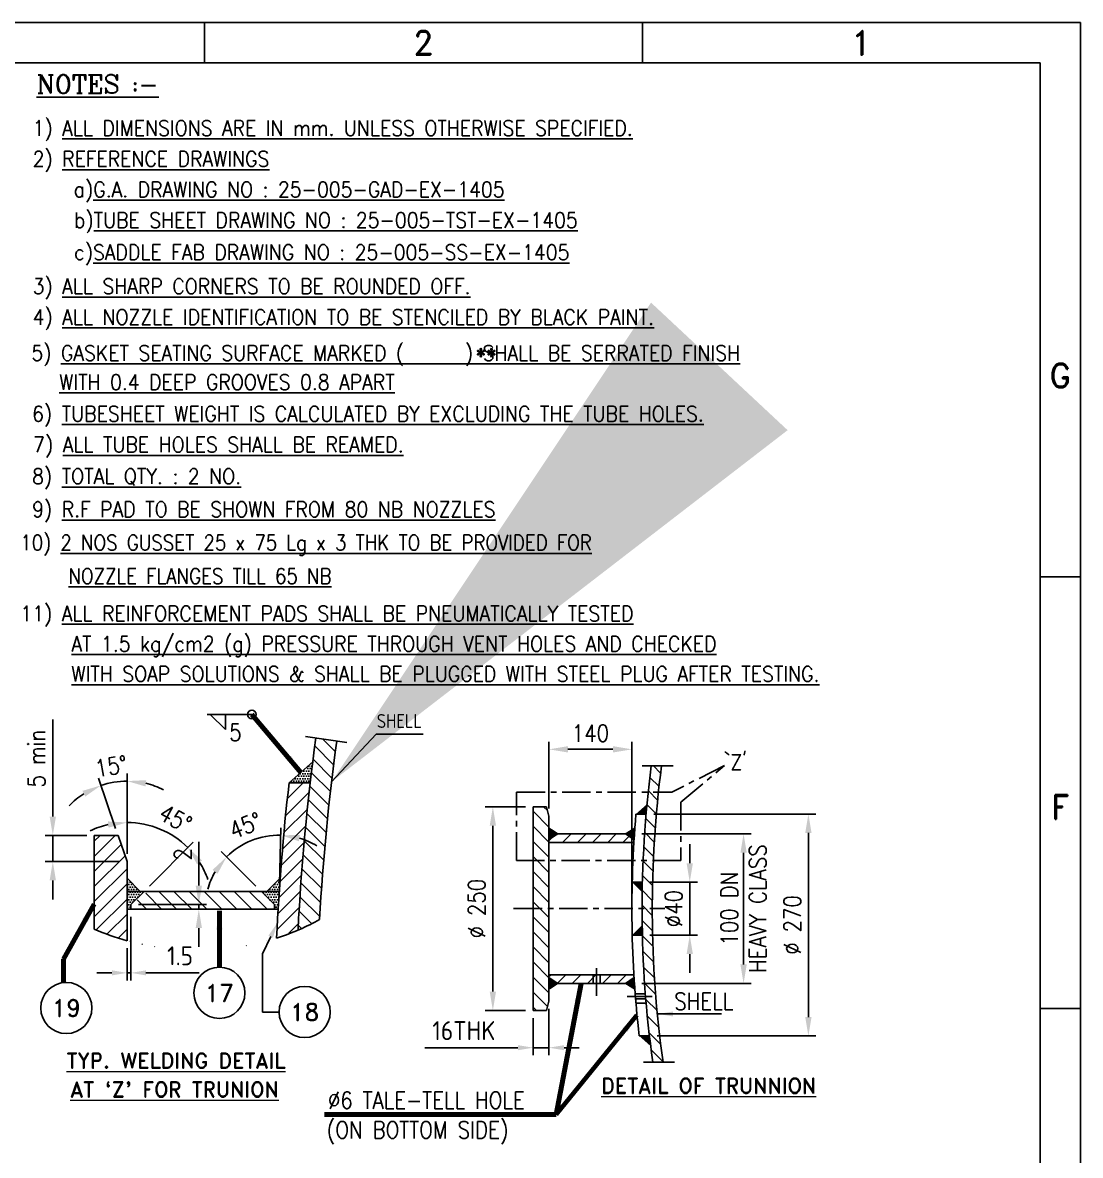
# Model space of a CAD drawing. Header units: millimetres. Extents: x 10144 to 11200, y -168 to 270.
# Drawn here: x 10598.5 to 10738.1, y 102.8 to 252.2 of the extents above; entities that cross this region are included whole.
import ezdxf
from ezdxf.enums import TextEntityAlignment as Align

# ---------------------------------------------------------------- set-up
doc = ezdxf.new("R2010")
doc.units = ezdxf.units.MM
doc.header["$LTSCALE"] = 3
doc.linetypes.add('CENTER', pattern=[2, 1.25, -0.25, 0.25, -0.25])
doc.linetypes.add('HIDDEN', pattern=[9.524999999999999, 6.35, -3.175])
doc.layers.get('0').update_dxf_attribs({"color": 5})
for name, color, linetype in [('BOD', 7, 'Continuous'), ('CEN', 1, 'CENTER'), ('DIM', 6, 'Continuous'), ('HATCH', 1, 'Continuous'), ('Hid', 4, 'HIDDEN'), ('TEXT', 5, 'Continuous'), ('Vessel', 5, 'Continuous')]:
    doc.layers.add(name, color=color, linetype=linetype)
doc.layers.add('E_Equipment', color=5, linetype='Continuous', lineweight=13)
doc.styles.add('BEV0', font='verdana.ttf', dxfattribs={"height": 4})
doc.styles.add('BEV00', font='romans.shx')
doc.styles.add('ISOCP3', font='isocp3.shx')
doc.styles.add('ROMANC', font='ROMANC')
doc.styles.add('ROMAND', font='romand')
doc.styles.add('ROMANS', font='ROMANS.shx', dxfattribs={"width": 0.85})
doc.dimstyles.new('123', dxfattribs={"dimscale": 30, "dimtxt": 2.5, "dimasz": 2.5, "dimexe": 1, "dimexo": 1, "dimgap": 1, "dimtad": 1, "dimdec": 0, "dimzin": 0, "dimdsep": 46, "dimtxsty": 'ROMANS', "dimcen": 1, "dimclrd": 6, "dimclre": 6, "dimclrt": 5, "dimadec": 0, "dimazin": 0, "dimtfac": 1, "dimtdec": 0, "dimtmove": 0, "dimatfit": 3, "dimfxl": 1, "dimtolj": 1, "dimtzin": 0, "dimlwd": -1, "dimlwe": -1, "dimarcsym": 0})
doc.dimstyles.new('MEGA_STD', dxfattribs={"dimtxt": 2.5, "dimasz": 2.5, "dimexe": 1, "dimexo": 1, "dimgap": 1, "dimtad": 1, "dimdec": 1, "dimdsep": 46, "dimtxsty": 'ISOCP3', "dimcen": 1, "dimclrd": 6, "dimclre": 6, "dimclrt": 5, "dimadec": 0, "dimazin": 0, "dimtfac": 1, "dimtdec": 1, "dimtmove": 0, "dimatfit": 3, "dimfxl": 1, "dimtolj": 1, "dimarcsym": 0})
doc.dimstyles.new('MEGA_STD$0', dxfattribs={"dimtxt": 2.5, "dimasz": 2.5, "dimexe": 1, "dimexo": 1, "dimgap": 1, "dimtad": 1, "dimdec": 1, "dimdsep": 46, "dimtxsty": 'ISOCP3', "dimcen": 1, "dimclrd": 6, "dimclre": 6, "dimclrt": 5, "dimadec": 0, "dimazin": 0, "dimtfac": 1, "dimtdec": 1, "dimtmove": 0, "dimatfit": 3, "dimfxl": 1, "dimtolj": 1, "dimarcsym": 0})
doc.dimstyles.new('PRAJ_MM', dxfattribs={"dimtxt": 2, "dimasz": 2, "dimexe": 1, "dimexo": 1, "dimgap": 1, "dimtad": 1, "dimdec": 0, "dimzin": 0, "dimdsep": 46, "dimtxsty": 'ROMANS', "dimcen": 1, "dimclrd": 6, "dimclre": 6, "dimclrt": 5, "dimadec": 0, "dimazin": 0, "dimtfac": 1, "dimtdec": 0, "dimtmove": 0, "dimatfit": 3, "dimfxl": 1, "dimtolj": 1, "dimtzin": 0, "dimarcsym": 0})
pattern_1 = [(45, (9776.635342556092, 34.78253603053281), (-0.9943689110435823, 0.9943689110435825), [])]
pattern_2 = [(135, (9776.635342556092, 34.78253603053281), (-0.9943689110435825, -0.9943689110435823), [])]
pattern_3 = [(0, (10098.96150060779, -30.08844662133657), (0.1662545454545455, 0.332509090909091), [0, -0.332509090909091])]
pattern_4 = [(135, (9784.884337598705, 34.78253603053281), (-0.9943689110435825, -0.9943689110435823), [])]

# ---------------------------------------------------------------- blocks, each defined once
blk = doc.blocks.new('A$C62B60EB5')
at = {"linetype": 'Continuous'}
blk.add_lwpolyline([(588.6869409660108, 5.313059033989248), (588.6869409660108, 414.6869409660105), (21.25223613595699, 414.6869409660105), (21.25223613595699, 5.313059033989248)], close=True, dxfattribs=at)
at = {"layer": 'BOD', "linetype": 'Continuous'}
for p, q in [((478.3878354203944, 414.6869409660106), (478.3878354203944, 419.9999999999999)), ((536.1939177101972, 414.6869409660106), (536.1939177101972, 419.9999999999999)), ((594, 346.8668540761563), (588.6869409660108, 346.8668540761563)), ((594, 289.9412215691286), (588.6869409660108, 289.9412215691286))]:
    blk.add_line(p, q, dxfattribs=at)
at = {"layer": 'BOD', "color": 1, "linetype": 'Continuous'}
blk.add_lwpolyline([(594, 419.9999999999999), (0, 419.9999999999999), (0, 0), (594, 0)], close=True, dxfattribs=at)
at = {"layer": 'Hid', "color": 5, "style": 'BEV0'}
for tag, p in [('TITLE', (510.4476517222733, 49.46187470037819)), ('CUSTOMER', (510.4476517222733, 42.89428228718941)), ('PROJECTNO', (510.4476517222733, 36.32668987399757))]:
    blk.add_attdef(tag, text='', height=2.91892996141279, dxfattribs=at).set_placement(p, align=Align.MIDDLE_LEFT)
at = {"layer": 'Hid', "color": 0, "style": 'BEV00'}
for tag, p in [('DRAWN', (473.3892074901637, 30.26991020406854)), ('CHECKED', (473.3892074901637, 24.7239432774054)), ('APPROVED', (473.3892074901637, 19.17797635068086)), ('DATE', (473.3892074901637, 13.63200942401465)), ('SCALE', (473.3892074901637, 8.086042497351514))]:
    blk.add_attdef(tag, text='', height=1.824331225882994, dxfattribs=at).set_placement(p, align=Align.MIDDLE_LEFT)
at = {"layer": 'Hid', "color": 1, "style": 'BEV0'}
blk.add_attdef('DWG', text='', height=2.91892996141279, dxfattribs=at).set_placement((517.9028894016974, 9.243532026958974), align=Align.MIDDLE_LEFT)
blk.add_attdef('0', text='', height=2.91892996141279, dxfattribs=at).set_placement((574.8216387555062, 9.243532026958974), align=Align.MIDDLE_CENTER)
at = {"layer": 'TEXT', "color": 7, "linetype": 'Continuous', "style": 'ROMAND'}
for s, p in [('2', (507.2908765652949, 417.3434704830054)), ('1', (565.0969588550979, 417.3434704830054)), ('G', (591.3434704830051, 373.4321492461028)), ('F', (591.3434704830051, 316.5065167390749))]:
    blk.add_text(s, height=3.18783542039356, dxfattribs=at).set_placement(p, align=Align.MIDDLE)
blk = doc.blocks.new('*D2845')
at = {"layer": 'Defpoints', "color": 0}
for p in [(10602.48257505172, 144.9677342257999), (10607.9629486607, 144.9677342257999), (10612.28294866068, 141.5387233772269)]:
    blk.add_point(p, dxfattribs=at)
at = {"layer": 'E_Equipment', "color": 6, "linetype": 'ByBlock', "lineweight": -2}
for p, q in [((10602.48257505172, 147.4677342257999), (10602.48257505172, 160.2552342257991)), ((10606.9629486607, 144.9677342257999), (10601.48257505172, 144.9677342257999)), ((10602.48257505172, 141.5387233772269), (10602.48257505172, 144.9677342257999)), ((10611.28294866068, 141.5387233772269), (10601.48257505172, 141.5387233772269)), ((10602.48257505172, 139.0387233772269), (10602.48257505172, 136.5387233772269))]:
    blk.add_line(p, q, dxfattribs=at)
at = {"layer": 'E_Equipment', "color": 6}
for points in [[(10602.06590838505, 147.4677342257999), (10602.89924171838, 147.4677342257999), (10602.48257505172, 144.9677342257999)], [(10602.89924171838, 139.0387233772269), (10602.06590838505, 139.0387233772269), (10602.48257505172, 141.5387233772269)]]:
    blk.add_solid(points, dxfattribs=at)
at = {"layer": 'E_Equipment', "color": 5, "insert": (10600.35757505172, 155.1114842257999), "char_height": 2.25, "attachment_point": 5, "rotation": 90, "style": 'ROMANS'}
blk.add_mtext('\\A1;5 min', dxfattribs=at)
blk = doc.blocks.new('*D2846')
at = {"layer": 'Defpoints', "color": 0}
for p in [(10629.95805796015, 144.7154809677572), (10629.98186588382, 137.5967342258064), (10632.37343537064, 137.5967342258064), (10631.72507256257, 135.8535275470564), (10632.2254687591, 132.0155311175022)]:
    blk.add_point(p, dxfattribs=at)
at = {"layer": 'E_Equipment', "color": 6, "linetype": 'ByBlock', "lineweight": -2}
for p, q in [((10632.39993765622, 138.5963829785485), (10632.5962309685, 146.0004374013424)), ((10629.27475910263, 138.3038410069926), (10624.71926698162, 142.859333127999))]:
    blk.add_line(p, q, dxfattribs=at)
for start, end in [(88.48135307762745, 135.0000000000243), (58.97909888665248, 73.730225982142), (149.7511270955152, 164.5022541910047)]:
    blk.add_arc((10632.31166857885, 135.2669315307809), 9.737277309773576, start, end, dxfattribs=at)
at = {"layer": 'E_Equipment', "color": 6}
for points in [[(10635.10408848193, 145.0259187148785), (10634.97524635213, 144.2026058035061), (10632.56972868291, 145.0007886486002)], [(10624.23017844752, 139.9177850567361), (10623.57015399211, 140.4265209044005), (10625.42637376281, 142.1522263468128)]]:
    blk.add_solid(points, dxfattribs=at)
at = {"layer": 'E_Equipment', "color": 5, "insert": (10627.91780642608, 146.2854431524312), "char_height": 2.25, "attachment_point": 5, "rotation": 21.740676538815183, "style": 'ROMANS'}
blk.add_mtext('45°', dxfattribs=at)
blk = doc.blocks.new('*D2847')
at = {"layer": 'Defpoints', "color": 0}
for p in [(10615.21646044252, 146.3011463649386), (10612.28294866068, 141.5387233772269), (10614.52655153598, 137.5967342258064), (10612.78334485723, 135.8535275470564), (10612.28294866068, 131.0821728175488)]:
    blk.add_point(p, dxfattribs=at)
at = {"layer": 'E_Equipment', "color": 6, "linetype": 'ByBlock', "lineweight": -2}
for p, q in [((10612.28294866068, 142.5387233772269), (10612.28294866068, 147.68735051772)), ((10615.23365831717, 138.303841006993), (10621.00455867446, 144.074741364286))]:
    blk.add_line(p, q, dxfattribs=at)
for start, end in [(45.0000000000056, 90), (102.6635470136683, 115.327094027337), (19.67290597266718, 32.33645298633586)]:
    blk.add_arc((10612.28294866068, 135.3531313505096), 11.33421916721035, start, end, dxfattribs=at)
at = {"layer": 'E_Equipment', "color": 6}
for points in [[(10609.84415107831, 145.997511795052), (10609.75224649703, 146.8257617527246), (10612.28294866068, 146.68735051772)], [(10622.18480007722, 141.6760294448788), (10621.53415256299, 141.1553546359342), (10620.29745189327, 143.3676345830994)]]:
    blk.add_solid(points, dxfattribs=at)
at = {"layer": 'E_Equipment', "color": 5, "insert": (10618.67281396393, 147.1988141926866), "char_height": 2.25, "attachment_point": 5, "rotation": 331.65643765893975, "style": 'ROMANS'}
blk.add_mtext('\\A1;45%%d', dxfattribs=at)
blk = doc.blocks.new('*D2848')
at = {"layer": 'Defpoints', "color": 0}
for p in [(10612.78334485723, 135.2567342258099), (10612.28294866068, 131.1181385887449), (10612.78334485723, 126.8423744742741)]:
    blk.add_point(p, dxfattribs=at)
at = {"layer": 'DIM', "color": 6, "linetype": 'ByBlock', "lineweight": -2}
for p, q in [((10612.78334485723, 134.2567342258099), (10612.78334485723, 125.8423744742741)), ((10612.28294866068, 130.1181385887449), (10612.28294866068, 125.8423744742741)), ((10610.28294866068, 126.8423744742741), (10608.28294866068, 126.8423744742741)), ((10612.28294866068, 126.8423744742741), (10612.78334485723, 126.8423744742741)), ((10614.78334485723, 126.8423744742741), (10621.78334485723, 126.8423744742741))]:
    blk.add_line(p, q, dxfattribs=at)
at = {"layer": 'DIM', "color": 6}
for points in [[(10610.28294866068, 126.5090411409408), (10610.28294866068, 127.1757078076074), (10612.28294866068, 126.8423744742741)], [(10614.78334485723, 127.1757078076074), (10614.78334485723, 126.5090411409408), (10612.78334485723, 126.8423744742741)]]:
    blk.add_solid(points, dxfattribs=at)
at = {"layer": 'DIM', "color": 5, "insert": (10619.28334485723, 129.0923744742741), "char_height": 2.5, "attachment_point": 5, "style": 'ISOCP3'}
blk.add_mtext('\\A1;1.5', dxfattribs=at)
blk = doc.blocks.new('*D2849')
at = {"layer": 'Defpoints', "color": 0}
for p in [(10612.78334485723, 135.8535275470564), (10618.87975624992, 135.2567342258099), (10621.75696158563, 135.8535275470564)]:
    blk.add_point(p, dxfattribs=at)
at = {"layer": 'E_Equipment', "color": 6, "linetype": 'ByBlock', "lineweight": -2}
for p, q in [((10621.75696158563, 138.3535275470564), (10621.75696158563, 144.1285275470579)), ((10613.78334485723, 135.8535275470564), (10622.75696158563, 135.8535275470564)), ((10619.87975624992, 135.2567342258099), (10622.75696158563, 135.2567342258099)), ((10621.75696158563, 135.2567342258099), (10621.75696158563, 135.8535275470564)), ((10621.75696158563, 132.7567342258099), (10621.75696158563, 130.2567342258099))]:
    blk.add_line(p, q, dxfattribs=at)
at = {"layer": 'E_Equipment', "color": 6}
for points in [[(10621.34029491896, 138.3535275470564), (10622.17362825229, 138.3535275470564), (10621.75696158563, 135.8535275470564)], [(10622.17362825229, 132.7567342258099), (10621.34029491896, 132.7567342258099), (10621.75696158563, 135.2567342258099)]]:
    blk.add_solid(points, dxfattribs=at)
at = {"layer": 'E_Equipment', "color": 5, "insert": (10619.63196158563, 142.4910275470572), "char_height": 2.25, "attachment_point": 5, "rotation": 90, "style": 'ROMANS'}
blk.add_mtext('\\A1;2', dxfattribs=at)
blk = doc.blocks.new('*D2850')
at = {"layer": 'Defpoints', "color": 0}
for p in [(10678.91641069228, 156.3377667736361), (10667.96486621753, 147.5372627409041), (10678.91641069228, 135.319080922716)]:
    blk.add_point(p, dxfattribs=at)
at = {"layer": 'E_Equipment', "color": 6, "linetype": 'ByBlock', "lineweight": -2}
for p, q in [((10667.96486621753, 148.5372627409041), (10667.96486621753, 157.3377667736361)), ((10678.91641069228, 136.319080922716), (10678.91641069228, 157.3377667736361)), ((10670.46486621753, 156.3377667736361), (10676.41641069228, 156.3377667736361))]:
    blk.add_line(p, q, dxfattribs=at)
at = {"layer": 'E_Equipment', "color": 6}
for points in [[(10670.46486621753, 156.7544334403027), (10670.46486621753, 155.9211001069694), (10667.96486621753, 156.3377667736361)], [(10676.41641069228, 155.9211001069694), (10676.41641069228, 156.7544334403027), (10678.91641069228, 156.3377667736361)]]:
    blk.add_solid(points, dxfattribs=at)
at = {"layer": 'E_Equipment', "color": 5, "insert": (10673.4406384549, 158.4627667736361), "char_height": 2.25, "attachment_point": 5, "style": 'ROMANS'}
blk.add_mtext('\\A1;140', dxfattribs=at)
blk = doc.blocks.new('*D2851')
at = {"layer": 'Defpoints', "color": 0}
for p in [(10665.87032076297, 148.7590809227124), (10660.56670283836, 121.8790809227194), (10665.87032076297, 121.8790809227194)]:
    blk.add_point(p, dxfattribs=at)
at = {"layer": 'E_Equipment', "color": 6, "linetype": 'ByBlock', "lineweight": -2}
for p, q in [((10664.87032076297, 148.7590809227124), (10659.56670283836, 148.7590809227124)), ((10660.56670283836, 146.2590809227124), (10660.56670283836, 124.3790809227194)), ((10664.87032076297, 121.8790809227194), (10659.56670283836, 121.8790809227194))]:
    blk.add_line(p, q, dxfattribs=at)
at = {"layer": 'E_Equipment', "color": 6}
for points in [[(10660.98336950502, 146.2590809227124), (10660.15003617169, 146.2590809227124), (10660.56670283836, 148.7590809227124)], [(10660.15003617169, 124.3790809227194), (10660.98336950502, 124.3790809227194), (10660.56670283836, 121.8790809227194)]]:
    blk.add_solid(points, dxfattribs=at)
at = {"layer": 'E_Equipment', "color": 5, "insert": (10658.44170283836, 135.319080922716), "char_height": 2.25, "attachment_point": 5, "rotation": 90, "style": 'ROMANS'}
blk.add_mtext('\\A1;%%C 250', dxfattribs=at)
blk = doc.blocks.new('*D2852')
at = {"layer": 'Defpoints', "color": 0}
for p in [(10667.96486621753, 123.1008991045365), (10665.87032076297, 121.8790809227194), (10665.87032076297, 116.9697645386751)]:
    blk.add_point(p, dxfattribs=at)
at = {"layer": 'DIM', "color": 6, "linetype": 'ByBlock', "lineweight": -2}
for p, q in [((10667.96486621753, 122.1008991045365), (10667.96486621753, 115.9697645386751)), ((10665.87032076297, 120.8790809227194), (10665.87032076297, 115.9697645386751)), ((10663.87032076297, 116.9697645386751), (10651.60782076297, 116.9697645386751)), ((10667.96486621753, 116.9697645386751), (10665.87032076297, 116.9697645386751)), ((10669.96486621753, 116.9697645386751), (10671.96486621753, 116.9697645386751))]:
    blk.add_line(p, q, dxfattribs=at)
at = {"layer": 'DIM', "color": 6}
for points in [[(10663.87032076297, 116.6364312053417), (10663.87032076297, 117.3030978720084), (10665.87032076297, 116.9697645386751)], [(10669.96486621753, 117.3030978720084), (10669.96486621753, 116.6364312053417), (10667.96486621753, 116.9697645386751)]]:
    blk.add_solid(points, dxfattribs=at)
at = {"layer": 'DIM', "color": 5, "insert": (10656.73907076297, 119.2197645386751), "char_height": 2.5, "attachment_point": 5, "style": 'ISOCP3'}
blk.add_mtext('\\A1;16THK ', dxfattribs=at)
blk = doc.blocks.new('*D2853')
at = {"layer": 'Defpoints', "color": 0}
for p in [(10680.30221827154, 138.8128859233094), (10680.30221827154, 131.8252759221225), (10686.55371166386, 131.8252759221225)]:
    blk.add_point(p, dxfattribs=at)
at = {"layer": 'E_Equipment', "color": 6, "linetype": 'ByBlock', "lineweight": -2}
for p, q in [((10686.55371166386, 141.3128859233094), (10686.55371166386, 143.8128859233094)), ((10681.30221827154, 138.8128859233094), (10687.55371166386, 138.8128859233094)), ((10686.55371166386, 138.8128859233094), (10686.55371166386, 131.8252759221225)), ((10681.30221827154, 131.8252759221225), (10687.55371166386, 131.8252759221225)), ((10686.55371166386, 129.3252759221225), (10686.55371166386, 126.8252759221225))]:
    blk.add_line(p, q, dxfattribs=at)
at = {"layer": 'E_Equipment', "color": 6}
for points in [[(10686.13704499719, 141.3128859233094), (10686.97037833052, 141.3128859233094), (10686.55371166386, 138.8128859233094)], [(10686.97037833052, 129.3252759221225), (10686.13704499719, 129.3252759221225), (10686.55371166386, 131.8252759221225)]]:
    blk.add_solid(points, dxfattribs=at)
at = {"layer": 'E_Equipment', "color": 5, "insert": (10684.42871166386, 135.3190809227159), "char_height": 2.25, "attachment_point": 5, "rotation": 90, "style": 'ROMANS'}
blk.add_mtext('\\A1;%%C40', dxfattribs=at)
blk = doc.blocks.new('*D2854')
at = {"layer": 'Defpoints', "color": 0}
for p in [(10679.24708611877, 145.1852627408964), (10679.24708611877, 125.4528991045354), (10693.65709291123, 125.4528991045354)]:
    blk.add_point(p, dxfattribs=at)
at = {"layer": 'E_Equipment', "color": 6, "linetype": 'ByBlock', "lineweight": -2}
for p, q in [((10680.24708611877, 145.1852627408964), (10694.65709291123, 145.1852627408964)), ((10693.65709291123, 142.6852627408964), (10693.65709291123, 127.9528991045354)), ((10680.24708611877, 125.4528991045354), (10694.65709291123, 125.4528991045354))]:
    blk.add_line(p, q, dxfattribs=at)
at = {"layer": 'E_Equipment', "color": 6}
for points in [[(10694.07375957789, 142.6852627408964), (10693.24042624456, 142.6852627408964), (10693.65709291123, 145.1852627408964)], [(10693.24042624456, 127.9528991045354), (10694.07375957789, 127.9528991045354), (10693.65709291123, 125.4528991045354)]]:
    blk.add_solid(points, dxfattribs=at)
at = {"layer": 'E_Equipment', "color": 5, "insert": (10693.65709291123, 135.3190809227159), "char_height": 2.25, "attachment_point": 5, "rotation": 90, "style": 'ROMANS'}
blk.add_mtext('\\A1;100 DN\\PHEAVY CLASS', dxfattribs=at)
blk = doc.blocks.new('*D2855')
at = {"layer": 'Defpoints', "color": 0}
for p in [(10680.7948940638, 147.8007172863563), (10681.23015831223, 118.5190809227421), (10702.21253363739, 118.5190809227421)]:
    blk.add_point(p, dxfattribs=at)
at = {"layer": 'E_Equipment', "color": 6, "linetype": 'ByBlock', "lineweight": -2}
for p, q in [((10681.7948940638, 147.8007172863563), (10703.21253363739, 147.8007172863563)), ((10702.21253363739, 145.3007172863563), (10702.21253363739, 121.0190809227421)), ((10682.23015831223, 118.5190809227421), (10703.21253363739, 118.5190809227421))]:
    blk.add_line(p, q, dxfattribs=at)
at = {"layer": 'E_Equipment', "color": 6}
for points in [[(10702.62920030405, 145.3007172863563), (10701.79586697072, 145.3007172863563), (10702.21253363739, 147.8007172863563)], [(10701.79586697072, 121.0190809227421), (10702.62920030405, 121.0190809227421), (10702.21253363739, 118.5190809227421)]]:
    blk.add_solid(points, dxfattribs=at)
at = {"layer": 'E_Equipment', "color": 5, "insert": (10700.08753363739, 133.1598991045536), "char_height": 2.25, "attachment_point": 5, "rotation": 90, "style": 'ROMANS'}
blk.add_mtext('\\A1;%%C 270', dxfattribs=at)
blk = doc.blocks.new('PNO')
at = {"color": 6}
blk.add_circle((4.5, 1.13686837721616e-13), 4.499999999999998, dxfattribs=at)
at = {"layer": 'TEXT', "style": 'ROMAND'}
blk.add_attdef('NO', text='', height=2.999999999999999, dxfattribs=at).set_placement((4.5, 1.13686837721616e-13), align=Align.MIDDLE)
blk = doc.blocks.new('*D2856')
at = {"layer": 'Defpoints', "color": 0}
for p in [(10611.11249497794, 152.0841870070833), (10611.10223111668, 144.9677342257999), (10612.28294866068, 141.5387233772269), (10612.28294866068, 141.5387233772269), (10612.28294866068, 131.0821728175488)]:
    blk.add_point(p, dxfattribs=at)
at = {"layer": 'E_Equipment', "color": 6, "linetype": 'ByBlock', "lineweight": -2}
for p, q in [((10610.77665940687, 145.9132515771845), (10608.50298953701, 152.5163876866166)), ((10612.28294866068, 142.5387233772269), (10612.28294866068, 153.1489432143493))]:
    blk.add_line(p, q, dxfattribs=at)
for start, end in [(90, 109.00021544475), (62.93686946099141, 76.46843473049671), (122.5317807142548, 136.0633459837601)]:
    blk.add_arc((10612.28294866068, 141.5387233772269), 10.61021983712247, start, end, dxfattribs=at)
at = {"layer": 'E_Equipment', "color": 6}
for points in [[(10606.7582426385, 150.1088881290614), (10606.39599536128, 150.8593688780389), (10608.82856124682, 151.5708703352319)], [(10614.81462665981, 152.2681808756277), (10614.71645087432, 151.4406508401673), (10612.28294866068, 152.1489432143493)]]:
    blk.add_solid(points, dxfattribs=at)
at = {"layer": 'E_Equipment', "color": 5, "insert": (10610.1810075012, 154.0992833831308), "char_height": 2.25, "attachment_point": 5, "rotation": 9.500107722445659, "style": 'ROMANS'}
blk.add_mtext('15%%D', dxfattribs=at)

msp = doc.modelspace()

# ---------------------------------------------------------------- hatches: boundary and pattern name
at = {"layer": 'HATCH'}
h = msp.add_hatch(dxfattribs=at)
h.set_pattern_fill('ANSI31', color=1, scale=11.25, angle=90, style=0)
h.set_pattern_definition(pattern_2)
edge = h.paths.add_edge_path()
edge.add_line((10639.9532407443, 157.4277855512116), (10637.21168185982, 157.8392582044367))
edge.add_arc((10935.60341730349, 117.2477342258103), 301.1400000000005, 172.2533574324466, 177.1006805017857)
edge.add_line((10634.84888914959, 132.4797201410384), (10634.89640551871, 132.5000356893169))
edge.add_line((10634.8964055187, 132.5000356893125), (10634.94383366548, 132.5204159116755))
edge.add_line((10634.94383366548, 132.5204159116704), (10634.99117330977, 132.5408606877373))
edge.add_line((10634.99117330977, 132.5408606877446), (10635.03842417195, 132.5613698967526))
edge.add_line((10635.03842417195, 132.5613698967482), (10635.08558597291, 132.5819434175548))
edge.add_line((10635.08558597291, 132.5819434175542), (10635.13265843409, 132.6025811286364))
edge.add_line((10635.1326584341, 132.6025811286422), (10635.17964127745, 132.6232829080979))
edge.add_line((10635.17964127745, 132.6232829080906), (10635.22653422546, 132.6440486336393))
edge.add_line((10635.22653422546, 132.6440486336459), (10635.27333700113, 132.6648781826295))
edge.add_line((10635.27333700114, 132.6648781826266), (10635.32004932803, 132.6857714320108))
edge.add_line((10635.32004932803, 132.6857714320108), (10635.36667093023, 132.7067282583838))
edge.add_line((10635.36667093022, 132.7067282583839), (10635.41320153233, 132.7277485379583))
edge.add_line((10635.41320153234, 132.7277485379641), (10635.45964085952, 132.7488321465794))
edge.add_line((10635.45964085952, 132.7488321465772), (10635.50598863747, 132.7699789596966))
edge.add_line((10635.50598863746, 132.7699789596995), (10635.55224459241, 132.7911888524145))
edge.add_line((10635.55224459241, 132.7911888524145), (10635.59840845113, 132.8124616994432))
edge.add_line((10635.59840845114, 132.8124616994389), (10635.64447994096, 132.8337973751278))
edge.add_line((10635.64447994095, 132.8337973751227), (10635.69045878974, 132.855195753447))
edge.add_line((10635.69045878974, 132.8551957534492), (10635.73634472591, 132.876656708014))
edge.add_line((10635.73634472592, 132.876656708009), (10635.78213747844, 132.8981801120503))
edge.add_line((10635.78213747843, 132.8981801120518), (10635.8278367768, 132.9197658384354))
edge.add_line((10635.82783677681, 132.9197658384347), (10635.8734423511, 132.9414137596589))
edge.add_line((10635.87344235109, 132.9414137596655), (10635.91895393192, 132.9631237478619))
edge.add_line((10635.91895393193, 132.9631237478589), (10635.96437125047, 132.9848956747916))
edge.add_line((10635.96437125047, 132.9848956747894), (10636.00969403846, 133.0067294118566))
edge.add_line((10636.00969403847, 133.0067294118559), (10636.0549220282, 133.0286248300913))
edge.add_line((10636.0549220282, 133.0286248300906), (10636.10005495251, 133.0505818001632))
edge.add_line((10636.1000549525, 133.0505818001675), (10636.14509254481, 133.0726001923828))
edge.add_line((10636.14509254481, 133.072600192377), (10636.19003453909, 133.0946798766778))
edge.add_line((10636.19003453908, 133.0946798766859), (10636.23488066987, 133.116820722653))
edge.add_line((10636.23488066987, 133.1168207226507), (10636.27963067227, 133.1390225995038))
edge.add_line((10636.27963067226, 133.1390225995053), (10636.32428428195, 133.1612853761025))
edge.add_line((10636.32428428195, 133.1612853761076), (10636.36884123516, 133.183608920949))
edge.add_line((10636.36884123517, 133.1836089209403), (10636.41330126872, 133.2059931021653))
edge.add_line((10636.41330126872, 133.2059931021632), (10636.45766412, 133.2284377875545))
edge.add_line((10636.45766411999, 133.2284377875604), (10636.50192952696, 133.2509428445429))
edge.add_line((10636.50192952696, 133.2509428445407), (10636.54609722814, 133.2735081401818))
edge.add_line((10636.54609722813, 133.2735081401811), (10636.59016696265, 133.2961335411933))
edge.add_line((10636.59016696265, 133.2961335412006), (10636.63413847019, 133.3188189139412))
edge.add_line((10636.63413847019, 133.3188189139339), (10636.67801149102, 133.3415641244061))
edge.add_line((10636.67801149102, 133.3415641244105), (10636.721785766, 133.3643690382644))
edge.add_line((10636.721785766, 133.3643690382578), (10636.76546103656, 133.3872335207893))
edge.add_line((10636.76546103657, 133.387233520798), (10636.80903704473, 133.4101574369529))
edge.add_line((10636.80903704473, 133.4101574369515), (10636.8525135331, 133.4331406513234))
edge.add_line((10636.85251353311, 133.4331406513153), (10636.89589024489, 133.4561830281481))
edge.add_line((10636.89589024489, 133.4561830281554), (10636.93916692386, 133.4792844313434))
edge.add_line((10636.93916692386, 133.4792844313354), (10636.98234331439, 133.5024447244247))
edge.add_line((10636.98234331439, 133.5024447244225), (10637.02541916146, 133.5256637706098))
edge.add_line((10637.02541916147, 133.5256637706171), (10637.06839421063, 133.5489414327542))
edge.add_line((10637.06839421064, 133.5489414327528), (10637.11126820806, 133.5722775733437))
edge.add_line((10637.11126820805, 133.5722775733489), (10637.15404090047, 133.5956720545529))
edge.add_line((10637.15404090047, 133.5956720545492), (10637.19671203525, 133.6191247381805))
edge.add_line((10637.19671203525, 133.6191247381835), (10637.23928136034, 133.642635485713))
edge.add_line((10637.23928136034, 133.6426354857144), (10637.28174862429, 133.6662041582703))
edge.add_line((10637.2817486243, 133.6662041582645), (10637.32411357627, 133.6898306166314))
edge.add_line((10637.32411357626, 133.6898306166328), (10637.36637596601, 133.7135147212558))
edge.add_line((10637.36637596601, 133.7135147212521), (10637.4085355439, 133.7372563322348))
edge.add_line((10637.40853554391, 133.7372563322406), (10637.45059206092, 133.7610553093469))
edge.add_line((10637.45059206092, 133.7610553093411), (10637.49254526864, 133.7849115119967))
edge.add_line((10637.49254526863, 133.7849115120084), (10637.53439491924, 133.8088247992998))
edge.add_line((10637.53439491926, 133.8088247992955), (10637.57614076556, 133.832795029973))
edge.add_line((10637.57614076556, 133.8327950299758), (10637.61778256098, 133.8568220624537))
edge.add_line((10637.61778256098, 133.8568220624479), (10637.65932005956, 133.8809057548036))
edge.add_line((10637.65932005957, 133.8809057548042), (10637.70075301594, 133.905045964781))
edge.add_arc((10935.60341730349, 117.2477342258103), 298.3679999999997, 172.2606881783493, 176.7996228519694, ccw=False)
h = msp.add_hatch(dxfattribs=at)
h.set_pattern_fill('DOTS', color=1, scale=0.2094545454545454, style=0)
h.set_pattern_definition(pattern_3)
h.paths.add_polyline_path([(10636.79763838347, 154.6697342257987), (10633.67315839591, 151.8977342258015), (10636.46352176966, 151.8977342258015, -0.002317923872603544)])
h = msp.add_hatch(dxfattribs=at)
h.set_pattern_fill('ANSI31', color=1, scale=11.25, angle=90, style=0)
h.set_pattern_definition(pattern_4)
h.paths.add_polyline_path([(10681.60441069227, 135.319080922716), (10680.26041069227, 135.319080922716, 0.03478462754634384), (10681.67031247403, 115.0774405519839), (10683.02754075253, 115.0774405519839, -0.03511019130517576)])
edge = h.paths.add_edge_path()
edge.add_line((10682.83646805807, 154.1591694600047), (10681.48103088154, 154.1591694600047))
edge.add_arc((10826.26768341955, 135.3190809227335), 146.0072727272729, 172.5861519037814, 180.0000000000013)
edge.add_line((10680.26041069227, 135.319080922716), (10681.60441069227, 135.319080922716))
edge.add_arc((10826.26768341955, 135.319080922716), 144.663272727272, 172.5168807699899, 180, ccw=False)
h = msp.add_hatch(dxfattribs=at)
h.set_pattern_fill('ANSI31', color=1, scale=11.25, style=0)
h.set_pattern_definition(pattern_1)
edge = h.paths.add_edge_path()
edge.add_line((10636.46352176966, 151.8977342258015), (10633.67315839592, 151.8977342258015))
edge.add_arc((10935.60341730349, 117.2477342258103), 303.9120000000001, 173.4532849164151, 177.3237091291635)
edge.add_ellipse((10619.96057003199, 143.4492066069197), major_axis=(24.58884967995104, 4.518415437952829e-14), ratio=0.5605515440743355, start_angle=299.3774579688176, end_angle=307.2641585352242)
edge.add_arc((10935.60341730349, 117.2477342258103), 301.1399999999999, 173.3927549517712, 177.1006805017871, ccw=False)
h = msp.add_hatch(dxfattribs=at)
h.set_pattern_fill('ANSI31', color=1, scale=11.25, angle=90, style=0)
h.set_pattern_definition(pattern_4)
h.paths.add_polyline_path([(10665.87032076297, 135.319080922716), (10667.96486621753, 135.319080922716), (10667.96486621753, 147.5372627409041), (10667.6374810224, 148.7590809227124), (10665.87032076297, 148.7590809227124)])
h.paths.add_polyline_path([(10667.96486621753, 135.319080922716), (10665.87032076297, 135.319080922716), (10665.87032076297, 121.8790809227194), (10667.6374810224, 121.8790809227194), (10667.96486621753, 123.1008991045365)])
h = msp.add_hatch(dxfattribs=at)
h.set_pattern_fill('ANSI31', color=1, scale=11.25, style=0)
h.set_pattern_definition([(45, (9784.884337598705, 34.78253603053281), (-0.9943689110435823, 0.9943689110435825), [])])
h.paths.add_polyline_path([(10679.17534473135, 144.0507172863564, -0.00192875099174091), (10679.24708611877, 145.1852627408964), (10667.96486621753, 145.1852627408964), (10667.96486621753, 144.0507172863564)])
h.paths.add_polyline_path([(10679.24708611877, 125.4528991045354, -0.001928750991741018), (10679.17534473135, 126.587444559093), (10667.96486621753, 126.587444559093), (10667.96486621753, 125.4528991045354)])
h = msp.add_hatch(dxfattribs=at)
h.set_pattern_fill('ANSI31', color=1, scale=11.25, style=0)
h.set_pattern_definition(pattern_1)
edge = h.paths.add_edge_path()
edge.add_line((10611.10223111668, 144.9677342257999), (10607.9629486607, 144.9677342257999))
edge.add_line((10607.9629486607, 144.9677342257999), (10607.9629486607, 132.6046143384502))
edge.add_ellipse((10623.13966186837, 143.4492066069197), major_axis=(24.58884967995104, 4.518415437952829e-14), ratio=0.5605515440743355, start_angle=231.8866420014924, end_angle=243.7984621667521)
edge.add_line((10612.28294866068, 131.0821728175488), (10612.28294866068, 141.538723377237))
edge.add_line((10612.28294866068, 141.5387233772269), (10611.10223111667, 144.9677342257991))
h = msp.add_hatch(dxfattribs=at)
h.set_pattern_fill('DOTS', color=1, scale=0.2094545454545454, style=0)
h.set_pattern_definition(pattern_3)
h.paths.add_polyline_path([(10612.28294866068, 139.3399409045564), (10612.28294866068, 137.5967342258064), (10614.02615533943, 137.5967342258064)])
h = msp.add_hatch(dxfattribs=at)
h.set_pattern_fill('DOTS', color=1, scale=0.2094545454545454, style=0)
h.set_pattern_definition(pattern_3)
h.paths.add_polyline_path([(10630.75224611694, 137.5967342258064), (10632.37343537064, 137.5967342258064, -0.0014374847285108), (10632.4954527957, 139.3399409045564)])
h = msp.add_hatch(dxfattribs=at)
h.set_pattern_fill('DOTS', color=1, scale=0.2094545454545454, style=0)
h.set_pattern_definition(pattern_3)
h.paths.add_polyline_path([(10614.52655153598, 137.5967342258064), (10612.28294866068, 137.5967342258064), (10612.28294866068, 135.2567342258099), (10612.78334485723, 135.2567342258099), (10612.78334485723, 135.8535275470564)])
h = msp.add_hatch(dxfattribs=at)
h.set_pattern_fill('ANSI31', color=1, scale=11.25, angle=90, style=0)
h.set_pattern_definition(pattern_2)
h.paths.add_polyline_path([(10629.5830719969, 137.5967342258064), (10615.07331203443, 137.5967342258064), (10612.78334485723, 135.8535275470564), (10612.78334485723, 135.2567342258099), (10631.87303917411, 135.2567342258099), (10631.87303917411, 135.8535275470564)])
h = msp.add_hatch(dxfattribs=at)
h.set_pattern_fill('DOTS', color=1, scale=0.2094545454545454, style=0)
h.set_pattern_definition(pattern_3)
h.paths.add_polyline_path([(10630.01694278258, 137.5967342258064), (10631.76014946133, 135.8535275470564, 0.000491007972574099), (10631.72419314179, 135.2567342258099), (10632.2254687591, 135.2567342258099, -0.001928750991740971), (10632.37343537064, 137.5967342258064)])

# ---------------------------------------------------------------- linework, layer by layer
at = {"color": 6}
for p, q in [((10625.26881274926, 158.9331616022804), (10623.25559953181, 160.9444628736213)), ((10625.26881274926, 160.9444628736213), (10625.26881274926, 158.9331616022804))]:
    msp.add_line(p, q, dxfattribs=at)
for p, q in [((10633.67315839591, 151.8977342258015), (10636.79763838347, 154.6697342257987)), ((10633.67315839591, 151.8977342258015), (10636.46352176966, 151.8977342258015)), ((10665.87032076297, 121.8790809227194), (10665.87032076297, 148.7590809227124)), ((10665.87032076297, 148.7590809227124), (10667.6374810224, 148.7590809227124)), ((10667.96486621753, 147.5372627409041), (10667.6374810224, 148.7590809227124)), ((10667.96486621753, 123.1008991045365), (10667.96486621753, 147.5372627409041)), ((10679.44199060986, 147.8007172863738), (10680.7948940638, 147.8007172863738)), ((10679.44600134216, 147.8007172863563), (10680.7948940638, 147.8007172863563)), ((10667.96486621753, 145.1852627408964), (10679.24708611877, 145.1852627408964)), ((10607.9629486607, 132.6046143384633), (10607.9629486607, 144.9677342257999)), ((10607.9629486607, 144.9677342257999), (10611.10223111668, 144.9677342257999)), ((10612.28294866068, 141.5387233772269), (10611.10223111668, 144.9677342257999)), ((10667.96486621753, 144.0507172863564), (10679.17534473135, 144.0507172863564)), ((10612.28294866068, 131.0821728175488), (10612.28294866068, 141.5387233772269)), ((10612.28294866068, 139.3399409045564), (10614.02615533943, 137.5967342258064)), ((10632.4954527957, 139.3399409045564), (10630.75224611694, 137.5967342258064)), ((10612.28294866068, 137.5967342258064), (10632.37343537064, 137.5967342258064)), ((10612.78334485723, 135.8535275470564), (10614.52655153598, 137.5967342258064)), ((10631.76014946133, 135.8535275470564), (10630.01694278258, 137.5967342258064)), ((10678.95783683431, 138.8128859233094), (10680.30221827154, 138.8128859233094)), ((10612.28294866068, 135.2567342258099), (10632.22546875912, 135.2567342258099)), ((10612.78334485723, 135.2567342258099), (10612.78334485723, 135.8535275470564)), ((10678.95783683431, 131.8252759221225), (10680.30221827154, 131.8252759221225)), ((10667.96486621753, 126.587444559093), (10679.24708611877, 126.587444559093)), ((10673.79785647476, 126.587444559093), (10673.79785647476, 125.4528991045354)), ((10674.7182116856, 126.587444559093), (10674.7182116856, 125.4528991045354)), ((10667.96486621753, 125.4528991045354), (10679.24708611877, 125.4528991045354)), ((10679.34518035893, 124.0862865798449), (10680.69313887103, 124.0862865798449)), ((10667.96486621753, 123.1008991045365), (10667.6374810224, 121.8790809227194)), ((10679.3988998652, 123.4044683980243), (10680.74735598162, 123.4044683980243)), ((10679.44600134216, 122.837444559093), (10680.7948940638, 122.837444559093)), ((10665.87032076297, 121.8790809227194), (10667.6374810224, 121.8790809227194)), ((10679.8772548583, 118.5190809227247), (10681.23015831223, 118.5190809227247))]:
    msp.add_line(p, q)
at = {"color": 1}
for p, q in [((10684.36474701133, 154.1591694600047), (10680.27285318907, 154.1591694600047)), ((10684.55402860385, 115.0774405518093), (10680.46213478158, 115.0774405518093))]:
    msp.add_line(p, q, dxfattribs=at)
msp.add_lwpolyline([(10635.8522029948, 158.043298460067), (10641.30926806622, 157.2242633277272)], dxfattribs=at)
msp.add_lwpolyline([(10631.2476517414, 131.6241910407418), (10630.15297209323, 129.3639158395509), (10630.15297209323, 121.6755817285139)])
at = {"color": 6}
msp.add_circle((10628.75460416518, 160.9444628736213), 0.57024, dxfattribs=at)
for centre, radius, start, end in [((10935.60341730349, 117.2477342258103), 301.1399999999999, 172.2533574324459, 177.100680501869), ((10935.60341730349, 117.2477342258103), 298.3679999999983, 172.2606881783453, 176.7996228520403), ((10826.26768341955, 135.319080922716), 146.0072727272727, 172.5861519037777, 187.968836419304), ((10826.26768341955, 135.319080922716), 144.6632727272719, 172.5168807699841, 188.0433591196853), ((10935.60341730349, 117.2477342258103), 303.912, 173.4532849164888, 177.3237091291934), ((10826.26768341955, 135.319080922716), 147.3512727272727, 175.1408422494304, 186.5467150835828), ((10935.60341730349, 117.2477342258103), 304.4123961965378, 176.4958776543532, 176.6084083832787)]:
    msp.add_arc(centre, radius, start, end)
for centre, major_axis, ratio, start_param, end_param in [((10619.96057003199, 143.4492066069197), (-24.58884967995079, 4.369316726008768e-13), 0.5605515440743342, 2.083529694217024, 2.376723067981862), ((10623.13966186837, 143.4492066069197), (24.58884967995104, 4.51841543795283e-14), 0.5605515440743355, 4.047185394319417, 4.255085876108653)]:
    msp.add_ellipse(centre, major_axis=major_axis, ratio=ratio, start_param=start_param, end_param=end_param)
for points in [[(10680.95688999778, 149.144717286377), (10679.44199060986, 147.8007172863738), (10680.7948940638, 147.8007172863738)], [(10669.31776967145, 145.1852627408964), (10667.96486621753, 146.0688023275707), (10667.96486621753, 145.1852627408964)], [(10669.31776967145, 145.1852627408964), (10667.96486621753, 144.2930098976631), (10667.96486621753, 145.1852627408964)], [(10677.89418266483, 145.1852627408964), (10679.3090461638, 146.0688023275707), (10679.24708611877, 145.1852627408964)], [(10677.89418266483, 145.1852627408964), (10679.18992788493, 144.2930098976631), (10679.24708611877, 145.1852627408964)], [(10680.27627920084, 137.4716569384018), (10678.9493148176, 138.8128859233094), (10680.30221827154, 138.8128859233094)], [(10680.27627920084, 133.1665049070475), (10678.9493148176, 131.8252759221225), (10680.30221827154, 131.8252759221225)], [(10669.31776967145, 125.4528991045354), (10667.96486621753, 126.3451519477862), (10667.96486621753, 125.4528991045354)], [(10677.89418266483, 125.4528991045354), (10679.18992788493, 126.3451519477862), (10679.24708611877, 125.4528991045354)], [(10669.31776967145, 125.4528991045354), (10667.96486621753, 124.5693595178786), (10667.96486621753, 125.4528991045354)], [(10677.89418266483, 125.4528991045354), (10679.3090461638, 124.5693595178786), (10679.24708611877, 125.4528991045354)], [(10681.3921542462, 117.1750809227215), (10679.8772548583, 118.5190809227247), (10681.23015831223, 118.5190809227247)]]:
    msp.add_solid(points)
at = {"layer": 'CEN'}
for p, q in [((10691.12603132217, 154.183470176048), (10684.17510196772, 150.6921598256606)), ((10685.38471356173, 149.3788194744365), (10691.12603132217, 154.183470176048)), ((10663.30357943315, 135.319080922716), (10683.24260490761, 135.319080922716)), ((10674.25803408017, 127.453883127881), (10674.25803408017, 123.825445756946)), ((10678.29643207709, 123.745377488939), (10681.60149789271, 123.745377488939))]:
    msp.add_line(p, q, dxfattribs=at)
msp.add_lwpolyline([(10685.38471356173, 149.3788194744365), (10685.38471356173, 141.670077751191), (10663.70763750869, 141.670077751191), (10663.70763750869, 150.6921598256606), (10684.17510196772, 150.6921598256606)], dxfattribs=at)
at = {"layer": 'DIM', "color": 6}
for p, q in [((10628.75460416518, 160.9444628736213), (10622.83746783648, 160.9444628736213)), ((10632.34581297149, 121.6755817285139), (10630.15297209323, 121.6755817285139))]:
    msp.add_line(p, q, dxfattribs=at)
msp.add_solid([(10630.94655970379, 131.7700136934914), (10632.12258765788, 133.4307432663115), (10631.54874377899, 131.4783683879924)], dxfattribs=at)

# ---------------------------------------------------------------- block references
msp.add_blockref('A$C62B60EB5', (10144.10683818888, -167.7786061067854))
at = {"layer": 'Vessel', "xscale": 0.7500000000001519, "yscale": 0.7500000000001519, "zscale": 0.7500000000001519}
for p, values in [((10621.09725260692, 124.2041526562389), {'NO': '17'}), ((10600.89283450677, 122.211377395746), {'NO': '19'}), ((10632.34581297149, 121.6755817285139), {'NO': '18'})]:
    msp.add_blockref('PNO', p, dxfattribs=at).add_auto_attribs(values)

# ---------------------------------------------------------------- texts
at = {"color": 5, "style": 'ISOCP3', "width": 0.9500000000000002}
msp.add_text('SHELL', height=1.8316125, dxfattribs=at).set_placement((10645.24714619598, 159.1626639565894))
at = {"color": 5, "lineweight": 5, "style": 'ROMAND'}
for s, p in [('%%UTYP. WELDING DETAIL', (10604.29906346453, 114.247175309881)), ("%%UAT `Z' FOR TRUNION", (10604.79680545533, 110.4590416950418)), ('%%uDETAIL OF TRUNNION', (10674.8764141153, 110.9471202879589))]:
    msp.add_text(s, height=2, dxfattribs=at).set_placement(p)
at = {"layer": 'CEN', "style": 'ISOCP3'}
msp.add_text("`Z'", height=2.204045983392761, dxfattribs=at).set_placement((10691.01004430764, 153.5283970213594))
at = {"layer": 'TEXT', "style": 'ROMANC'}
msp.add_text('%%UNOTES :-', height=2.430000129432006, dxfattribs=at).set_placement((10600.33534513407, 242.8960084147315))
at = {"layer": 'TEXT', "style": 'ROMANS'}
for s, height, width, p in [('1) %%UALL DIMENSIONS ARE IN mm. UNLESS OTHERWISE SPECIFIED.', 2.025000026860001, 0.9, (10599.82410905426, 237.2989909716597)), ('2) %%UREFERENCE DRAWINGS', 2.025000026860001, 0.9, (10599.82410905426, 233.2276494972577)), ('a)%%UG.A. DRAWING NO : 25-005-GAD-EX-1405', 2.025000026860001, 0.9, (10605.25258483067, 229.1989905402135)), ('b)%%UTUBE SHEET DRAWING NO : 25-005-TST-EX-1405', 2.025000026860001, 0.9, (10605.30059961606, 225.1489903244908)), ('c)%%USADDLE FAB DRAWING NO : 25-005-SS-EX-1405', 2.025000026860001, 0.9, (10605.30059961606, 220.9097100859946)), ('3) %%UALL SHARP CORNERS TO BE ROUNDED OFF.', 2.025000026860001, 0.9, (10599.82410905426, 216.4193029641841)), ('4) %%UALL NOZZLE IDENTIFICATION TO BE STENCILED BY BLACK PAINT.', 2.025000026860001, 0.9, (10599.82410905426, 212.369302748461)), ('5) %%UGASKET SEATING SURFACE MARKED (   ) SHALL BE SERRATED FINISH', 2.025000026860001, 0.9, (10599.65782085053, 207.6158053118074)), ('%%UWITH 0.4 DEEP GROOVES 0.8 APART', 2.025000026860001, 0.9, (10603.32937938685, 203.7758535056623)), ('6) %%UTUBESHEET WEIGHT IS CALCULATED BY EXCLUDING THE TUBE HOLES.', 2.025000026860001, 0.9, (10599.75947349069, 199.601373108414)), ('7) %%UALL TUBE HOLES SHALL BE REAMED.', 2.025000026860001, 0.9, (10599.89407909522, 195.5316837826031)), ('8) %%UTOTAL QTY. : 2 NO.', 2.025000026860001, 0.9, (10599.75947349069, 191.3534213414936)), ('9) %%UR.F PAD TO BE SHOWN FROM 80 NB NOZZLES', 2.025000026860001, 0.9, (10599.75947349069, 186.9923802043381)), ('10) %%U2 NOS GUSSET 25 x 75 Lg x 3 THK TO BE PROVIDED FOR', 2.025000026860001, 0.87, (10598.20291850986, 182.6016855518111)), ('%%UNOZZLE FLANGES TILL 65 NB', 2.025000026860001, 0.87, (10604.54835112453, 178.186876430391)), ('11) %%UALL REINFORCEMENT PADS SHALL BE PNEUMATICALLY TESTED', 2.025000026860001, 0.9, (10598.20291850986, 173.2382436315328)), ('%%UAT 1.5 kg/cm2 (g) PRESSURE THROUGH VENT HOLES AND CHECKED', 2.025000026860001, 0.9, (10604.94505085048, 169.2377493044919)), ('%%UWITH SOAP SOLUTIONS & SHALL BE PLUGGED WITH STEEL PLUG AFTER TESTING.', 2.025000026860001, 0.9, (10604.94505085048, 165.2699798387828)), ('5', 2.25, 0.85, (10625.76468869571, 157.437977270441)), ('SHELL', 2.25, 0.85, (10684.51511054111, 121.9630367694376)), ('%%c6 TALE-TELL HOLE', 2.25, 0.85, (10638.79622373955, 108.9112138081653)), ('(ON BOTTOM SIDE)', 2.25, 0.85, (10638.63081720327, 105.0013191408913))]:
    msp.add_text(s, height=height, dxfattribs=dict(at, width=width)).set_placement(p)
at = {"layer": 'TEXT', "style": 'ROMAND'}
msp.add_text('**', height=2.027984904066657, rotation=180, dxfattribs=at).set_placement((10661.07050594853, 210.1245005666759))

# ---------------------------------------------------------------- dimensions: what is measured, and where the dimension line sits
at = {"layer": 'DIM'}
for base, p1, p2, text, picture, middle in [((10612.78334485723, 126.8423744742741), (10612.28294866068, 131.1181385887449), (10612.78334485723, 135.2567342258099), '1.5', '*D2848', (10619.28334485723, 129.0923744742741)), ((10665.87032076297, 116.9697645386751), (10667.96486621753, 123.1008991045365), (10665.87032076297, 121.8790809227194), '16THK ', '*D2852', (10656.73907076297, 119.2197645386751))]:
    dim = msp.add_linear_dim(base=base, p1=p1, p2=p2, text=text, dimstyle='PRAJ_MM', override={"dimtxt": 2.5, "dimtxsty": 'ISOCP3', "dimarcsym": 1}, dxfattribs=at)
    dim.commit()
    dim.dimension.update_dxf_attribs({"geometry": picture, "text_midpoint": middle})
at = {"layer": 'E_Equipment'}
for base, p1, p2, text, picture, middle in [((10602.48257505172, 144.9677342257999), (10612.28294866068, 141.5387233772269), (10607.9629486607, 144.9677342257999), '5 min', '*D2845', (10602.48257505172, 155.1114842257999)), ((10660.56670283836, 121.8790809227194), (10665.87032076297, 148.7590809227124), (10665.87032076297, 121.8790809227194), '%%C 250', '*D2851', (10660.56670283836, 135.319080922716)), ((10702.21253363739, 118.5190809227421), (10680.7948940638, 147.8007172863563), (10681.23015831223, 118.5190809227421), '%%C 270', '*D2855', (10702.21253363739, 133.1598991045536)), ((10693.65709291123, 125.4528991045354), (10679.24708611877, 145.1852627408964), (10679.24708611877, 125.4528991045354), '100 DN\\XHEAVY CLASS', '*D2854', (10693.65709291123, 135.3190809227159)), ((10621.75696158563, 135.8535275470564), (10618.87975624992, 135.2567342258099), (10612.78334485723, 135.8535275470564), '2', '*D2849', (10621.75696158563, 142.4910275470572))]:
    dim = msp.add_linear_dim(base=base, p1=p1, p2=p2, angle=90, text=text, dimstyle='MEGA_STD$0', override={"dimtxt": 2.25, "dimtxsty": 'ROMANS', "dimfxl": 2, "dimarcsym": 1}, dxfattribs=at)
    dim.commit()
    dim.dimension.update_dxf_attribs({"geometry": picture, "text_midpoint": middle, "dimtype": 160})
dim = msp.add_linear_dim(base=(10678.91641069228, 156.3377667736361), p1=(10667.96486621753, 147.5372627409041), p2=(10678.91641069228, 135.319080922716), text='140', dimstyle='MEGA_STD$0', override={"dimtxt": 2.25, "dimtxsty": 'ROMANS', "dimfxl": 2, "dimarcsym": 1}, dxfattribs=at)
dim.commit()
dim.dimension.update_dxf_attribs({"geometry": '*D2850', "text_midpoint": (10673.4406384549, 158.4627667736361)})
dim = msp.add_angular_dim_2l(base=(10611.11249497794, 152.0841870070833), line1=((10612.28294866068, 141.5387233772269), (10611.10223111668, 144.9677342257999)), line2=((10612.28294866068, 131.0821728175488), (10612.28294866068, 141.5387233772269)), text='15%%D', dimstyle='MEGA_STD$0', override={"dimtxt": 2.25, "dimtxsty": 'ROMANS', "dimfxl": 2, "dimarcsym": 1}, dxfattribs=at)
dim.commit()
dim.dimension.update_dxf_attribs({"geometry": '*D2856', "text_midpoint": (10610.5317376041, 152.0034271392722), "dimtype": 162})
dim = msp.add_angular_dim_2l(base=(10615.21646044252, 146.3011463649386), line1=((10612.28294866068, 131.0821728175488), (10612.28294866068, 141.5387233772269)), line2=((10612.78334485723, 135.8535275470564), (10614.52655153598, 137.5967342258064)), dimstyle='MEGA_STD$0', override={"dimtxt": 2.25, "dimtxsty": 'ROMANS', "dimfxl": 2, "dimarcsym": 1}, dxfattribs=at)
dim.commit()
dim.dimension.update_dxf_attribs({"geometry": '*D2847', "text_midpoint": (10617.66395426704, 145.3285663182073), "dimtype": 162})
dim = msp.add_angular_dim_2l(base=(10629.95805796015, 144.7154809677572), line1=((10632.2254687591, 132.0155311175022), (10632.37343537064, 137.5967342258064)), line2=((10631.72507256257, 135.8535275470564), (10629.98186588382, 137.5967342258064)), text='45°', dimstyle='MEGA_STD$0', override={"dimtxt": 2.25, "dimtxsty": 'ROMANS', "dimfxl": 2, "dimarcsym": 1}, dxfattribs=at)
dim.commit()
dim.dimension.update_dxf_attribs({"geometry": '*D2846', "text_midpoint": (10627.91780642608, 146.2854431524312)})
dim = msp.add_linear_dim(base=(10686.55371166386, 131.8252759221225), p1=(10680.30221827154, 138.8128859233094), p2=(10680.30221827154, 131.8252759221225), angle=90, text='%%C40', dimstyle='MEGA_STD$0', override={"dimtxt": 2.25, "dimtxsty": 'ROMANS', "dimfxl": 2, "dimarcsym": 1}, dxfattribs=at)
dim.commit()
dim.dimension.update_dxf_attribs({"geometry": '*D2853', "text_midpoint": (10684.42871166386, 135.3190809227159)})

# ---------------------------------------------------------------- leaders
msp.add_leader([(10639.27166593374, 152.0465352702694), (10645.16128896144, 158.3536298360651), (10651.36606753046, 158.3536298360651)], dimstyle='123', override={"dimtxt": 2.5, "dimtxsty": 'ISOCP3', "dimarcsym": 1})
at = {"layer": 'DIM'}
msp.add_leader([(10682.34476521395, 121.4244925236108), (10690.75799065746, 121.4244925236108)], dimstyle='PRAJ_MM', override={"dimtxt": 2.5, "dimtxsty": 'ISOCP3', "dimarcsym": 1}, dxfattribs=at)
at = {"layer": 'E_Equipment'}
for points in [[(10635.23539838969, 153.2837342258001), (10628.75460416518, 160.9444628736213)], [(10607.9629486607, 135.9179534166743), (10603.88076063259, 128.6627988844802), (10603.88076063259, 125.5863773957401)], [(10624.47225260693, 135.0350743303262), (10624.47225260693, 127.579152656243)], [(10672.21970603999, 125.4528991045354), (10668.93195555952, 108.137496341879)], [(10679.588899589, 121.2573616700893), (10668.93195555952, 108.137496341879), (10638.33747144437, 108.137496341879)]]:
    msp.add_leader(points, dimstyle='MEGA_STD', override={"dimscale": 1, "dimtxt": 2.25, "dimasz": 2.5, "dimgap": 1, "dimtad": 0, "dimtxsty": 'ROMANS', "dimclrd": 6, "dimlwd": 65534, "dimarcsym": 1}, dxfattribs=at)

doc.saveas('drawing.dxf')
